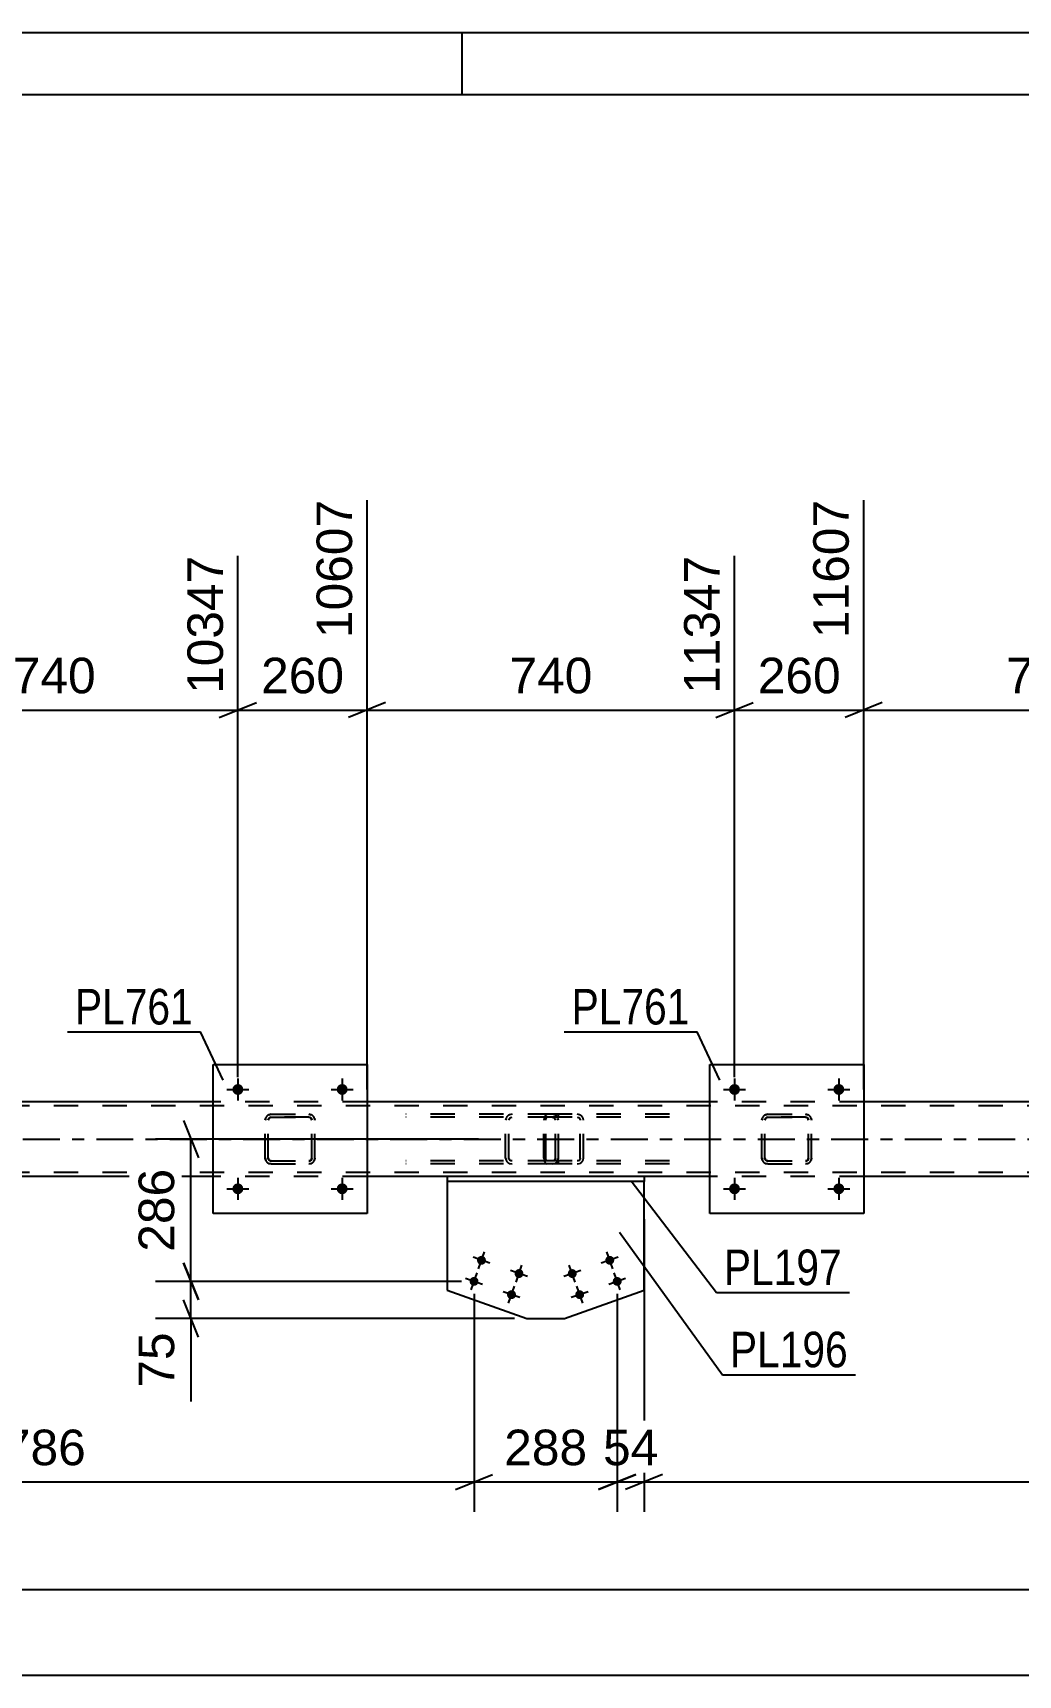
# Model space of a CAD drawing. Header units: millimetres. Extents: x 0 to 1189, y 0 to 841.
# Drawn here: x 524.4 to 603.8, y 708.7 to 841 of the extents above; entities that cross this region are included whole.
import ezdxf

# ---------------------------------------------------------------- set-up
doc = ezdxf.new("R2010")
doc.units = ezdxf.units.MM
doc.linetypes.add('DXK_LINE_DOT2', pattern=[3.9198, 1.9599, -1.9599])
doc.linetypes.add('DXK_LINE_DOT3', pattern=[5.9187, 2.979, -0.9799, 0.9799, -0.9799])
doc.styles.add('Arial', font='ARIAL.TTF', dxfattribs={"height": 0.2})
doc.styles.add('Arial Narrow', font='ARIALN.TTF', dxfattribs={"height": 0.2})

# ---------------------------------------------------------------- blocks, each defined once
blk = doc.blocks.new('Unknown-203770571-1117')
at = {"color": 5, "linetype": 'Continuous'}
for p, q in [((1189, 841), (0, 841)), ((559, 836), (559, 841)), ((1184, 836), (5, 836))]:
    blk.add_line(p, q, dxfattribs=at)
blk = doc.blocks.new('Part-203770571-5180 - 5147')
at = {"color": 7, "linetype": 'DXK_LINE_DOT2'}
for p, q in [((566.24, 753.87), (554.46, 753.87)), ((566.24, 753.63), (554.46, 753.63)), ((562.53, 753.57), (562.49, 753.39)), ((562.49, 750.35), (562.49, 753.39)), ((562.75, 753.39), (562.77, 753.48)), ((562.75, 750.35), (562.75, 753.39)), ((562.77, 753.48), (562.82, 753.56)), ((563.01, 753.87), (562.81, 753.83)), ((562.82, 753.56), (562.91, 753.61)), ((562.91, 753.61), (563.01, 753.63)), ((566.44, 753.83), (566.24, 753.87)), ((566.24, 753.63), (566.34, 753.61)), ((566.34, 753.61), (566.42, 753.56)), ((566.42, 753.56), (566.48, 753.48)), ((566.48, 753.48), (566.5, 753.39)), ((566.5, 750.35), (566.5, 753.39)), ((566.75, 753.39), (566.71, 753.57)), ((566.75, 750.35), (566.75, 753.39)), ((562.49, 750.35), (562.53, 750.17)), ((562.77, 750.26), (562.75, 750.35)), ((562.82, 750.18), (562.77, 750.26)), ((566.48, 750.26), (566.42, 750.18)), ((566.5, 750.35), (566.48, 750.26)), ((566.71, 750.17), (566.75, 750.35)), ((566.24, 750.11), (554.46, 750.11)), ((566.24, 749.87), (554.46, 749.87)), ((562.81, 749.91), (563.01, 749.87)), ((562.91, 750.13), (562.82, 750.18)), ((563.01, 750.11), (562.91, 750.13)), ((566.34, 750.13), (566.24, 750.11)), ((566.24, 749.87), (566.44, 749.91)), ((566.42, 750.18), (566.34, 750.13))]:
    blk.add_line(p, q, dxfattribs=at)
for centre, start, end in [((562.99, 753.37), 110.7583, 155.68), ((566.26, 753.37), 24.32, 69.2417), ((562.99, 750.37), 204.32, 249.2417), ((566.26, 750.37), 290.7583, 335.68)]:
    blk.add_arc(centre, 0.496, start, end, dxfattribs=at)
blk = doc.blocks.new('Part-203770571-5266 - 5147')
at = {"color": 7, "linetype": 'DXK_LINE_DOT2'}
for p, q in [((583.13, 753.39), (583.17, 753.57)), ((583.17, 753.57), (583.13, 753.39)), ((583.13, 750.35), (583.13, 753.39)), ((583.37, 753.39), (583.39, 753.48)), ((583.39, 753.48), (583.37, 753.39)), ((583.37, 750.35), (583.37, 753.39)), ((583.39, 753.48), (583.44, 753.56)), ((583.44, 753.56), (583.39, 753.48)), ((583.43, 753.83), (583.61, 753.87)), ((583.61, 753.87), (583.43, 753.83)), ((583.44, 753.56), (583.52, 753.61)), ((583.52, 753.61), (583.44, 753.56)), ((583.52, 753.61), (583.61, 753.63)), ((583.61, 753.63), (583.52, 753.61)), ((583.61, 753.87), (586.65, 753.87)), ((583.61, 753.87), (583.61, 753.87)), ((583.61, 753.87), (586.65, 753.87)), ((583.61, 753.63), (586.65, 753.63)), ((583.61, 753.63), (583.61, 753.63)), ((586.65, 753.63), (583.61, 753.63)), ((586.65, 753.87), (586.65, 753.87)), ((586.65, 753.87), (586.84, 753.83)), ((586.84, 753.83), (586.65, 753.87)), ((586.65, 753.63), (586.65, 753.63)), ((586.65, 753.63), (586.74, 753.61)), ((586.74, 753.61), (586.65, 753.63)), ((586.74, 753.61), (586.82, 753.56)), ((586.82, 753.56), (586.74, 753.61)), ((586.82, 753.56), (586.87, 753.48)), ((586.87, 753.48), (586.82, 753.56)), ((586.87, 753.48), (586.89, 753.39)), ((586.89, 753.39), (586.87, 753.48)), ((586.89, 750.35), (586.89, 753.39)), ((587.1, 753.57), (587.13, 753.39)), ((587.13, 753.39), (587.1, 753.57)), ((587.13, 750.35), (587.13, 753.39)), ((583.17, 750.17), (583.13, 750.35)), ((583.13, 750.35), (583.17, 750.16)), ((583.39, 750.26), (583.37, 750.35)), ((583.37, 750.35), (583.39, 750.26)), ((583.44, 750.18), (583.39, 750.26)), ((583.39, 750.26), (583.44, 750.18)), ((586.87, 750.26), (586.82, 750.18)), ((586.82, 750.18), (586.87, 750.26)), ((586.89, 750.35), (586.87, 750.26)), ((586.87, 750.26), (586.89, 750.35)), ((587.13, 750.35), (587.1, 750.17)), ((587.1, 750.16), (587.13, 750.35)), ((583.61, 749.87), (583.43, 749.91)), ((583.43, 749.9), (583.61, 749.87)), ((583.52, 750.13), (583.44, 750.18)), ((583.44, 750.18), (583.52, 750.13)), ((583.61, 750.11), (583.52, 750.13)), ((583.52, 750.13), (583.61, 750.11)), ((583.61, 750.11), (586.65, 750.11)), ((583.61, 750.11), (583.61, 750.11)), ((583.61, 750.11), (586.65, 750.11)), ((583.61, 749.87), (586.65, 749.87)), ((583.61, 749.87), (583.61, 749.87)), ((583.61, 749.87), (586.65, 749.87)), ((586.74, 750.13), (586.65, 750.11)), ((586.65, 750.11), (586.74, 750.13)), ((586.65, 750.11), (586.65, 750.11)), ((586.84, 749.91), (586.65, 749.87)), ((586.65, 749.87), (586.84, 749.9)), ((586.65, 749.87), (586.65, 749.87)), ((586.82, 750.18), (586.74, 750.13)), ((586.74, 750.13), (586.82, 750.18))]:
    blk.add_line(p, q, dxfattribs=at)
at = {"color": 7, "linetype": 'DXK_LINE_DOT3'}
blk.add_line((585.13, 751.87), (585.13, 751.87), dxfattribs=at)
at = {"color": 7, "linetype": 'DXK_LINE_DOT2'}
for centre, start, end in [((583.61, 753.39), 112.5, 157.5), ((583.61, 753.39), 112.5, 157.5), ((586.65, 753.39), 22.5, 67.5), ((586.65, 753.39), 22.5, 67.5), ((583.61, 750.35), 202.5, 247.5), ((583.61, 750.35), 202.5, 247.5), ((586.65, 750.35), 292.5, 337.5), ((586.65, 750.35), 292.5, 337.5)]:
    blk.add_arc(centre, 0.48, start, end, dxfattribs=at)
blk = doc.blocks.new('Part-203770571-5271 - 5147')
at = {"color": 2, "linetype": 'Continuous'}
for p, q in [((538.93, 745.87), (538.93, 757.87)), ((538.93, 757.87), (551.33, 757.87)), ((551.33, 757.87), (551.33, 745.87)), ((551.33, 745.87), (538.93, 745.87))]:
    blk.add_line(p, q, dxfattribs=at)
blk = doc.blocks.new('Part-203770571-5272 - 5147')
at = {"color": 7, "linetype": 'DXK_LINE_DOT2'}
for p, q in [((543.13, 753.39), (543.17, 753.57)), ((543.17, 753.57), (543.13, 753.39)), ((543.13, 750.35), (543.13, 753.39)), ((543.37, 753.39), (543.39, 753.48)), ((543.39, 753.48), (543.37, 753.39)), ((543.37, 750.35), (543.37, 753.39)), ((543.39, 753.48), (543.44, 753.56)), ((543.44, 753.56), (543.39, 753.48)), ((543.43, 753.83), (543.61, 753.87)), ((543.61, 753.87), (543.43, 753.83)), ((543.44, 753.56), (543.52, 753.61)), ((543.52, 753.61), (543.44, 753.56)), ((543.52, 753.61), (543.61, 753.63)), ((543.61, 753.63), (543.52, 753.61)), ((543.61, 753.87), (546.65, 753.87)), ((543.61, 753.87), (543.61, 753.87)), ((543.61, 753.87), (546.65, 753.87)), ((543.61, 753.63), (546.65, 753.63)), ((543.61, 753.63), (543.61, 753.63)), ((546.65, 753.63), (543.61, 753.63)), ((546.65, 753.87), (546.65, 753.87)), ((546.65, 753.87), (546.84, 753.83)), ((546.84, 753.83), (546.65, 753.87)), ((546.65, 753.63), (546.65, 753.63)), ((546.65, 753.63), (546.74, 753.61)), ((546.74, 753.61), (546.65, 753.63)), ((546.74, 753.61), (546.82, 753.56)), ((546.82, 753.56), (546.74, 753.61)), ((546.82, 753.56), (546.87, 753.48)), ((546.87, 753.48), (546.82, 753.56)), ((546.87, 753.48), (546.89, 753.39)), ((546.89, 753.39), (546.87, 753.48)), ((546.89, 750.35), (546.89, 753.39)), ((547.1, 753.57), (547.13, 753.39)), ((547.13, 753.39), (547.1, 753.57)), ((547.13, 750.35), (547.13, 753.39)), ((543.17, 750.17), (543.13, 750.35)), ((543.13, 750.35), (543.17, 750.16)), ((543.39, 750.26), (543.37, 750.35)), ((543.37, 750.35), (543.39, 750.26)), ((543.44, 750.18), (543.39, 750.26)), ((543.39, 750.26), (543.44, 750.18)), ((546.87, 750.26), (546.82, 750.18)), ((546.82, 750.18), (546.87, 750.26)), ((546.89, 750.35), (546.87, 750.26)), ((546.87, 750.26), (546.89, 750.35)), ((547.13, 750.35), (547.1, 750.17)), ((547.1, 750.16), (547.13, 750.35)), ((543.61, 749.87), (543.43, 749.91)), ((543.43, 749.9), (543.61, 749.87)), ((543.52, 750.13), (543.44, 750.18)), ((543.44, 750.18), (543.52, 750.13)), ((543.61, 750.11), (543.52, 750.13)), ((543.52, 750.13), (543.61, 750.11)), ((543.61, 750.11), (546.65, 750.11)), ((543.61, 750.11), (543.61, 750.11)), ((543.61, 750.11), (546.65, 750.11)), ((543.61, 749.87), (546.65, 749.87)), ((543.61, 749.87), (543.61, 749.87)), ((543.61, 749.87), (546.65, 749.87)), ((546.74, 750.13), (546.65, 750.11)), ((546.65, 750.11), (546.74, 750.13)), ((546.65, 750.11), (546.65, 750.11)), ((546.84, 749.91), (546.65, 749.87)), ((546.65, 749.87), (546.84, 749.9)), ((546.65, 749.87), (546.65, 749.87)), ((546.82, 750.18), (546.74, 750.13)), ((546.74, 750.13), (546.82, 750.18))]:
    blk.add_line(p, q, dxfattribs=at)
at = {"color": 7, "linetype": 'DXK_LINE_DOT3'}
blk.add_line((545.13, 751.87), (545.13, 751.87), dxfattribs=at)
at = {"color": 7, "linetype": 'DXK_LINE_DOT2'}
for centre, start, end in [((543.61, 753.39), 112.5, 157.5), ((543.61, 753.39), 112.5, 157.5), ((546.65, 753.39), 22.5, 67.5), ((546.65, 753.39), 22.5, 67.5), ((543.61, 750.35), 202.5, 247.5), ((543.61, 750.35), 202.5, 247.5), ((546.65, 750.35), 292.5, 337.5), ((546.65, 750.35), 292.5, 337.5)]:
    blk.add_arc(centre, 0.48, start, end, dxfattribs=at)
blk = doc.blocks.new('Part-203770571-5478 - 5147')
at = {"color": 2, "linetype": 'Continuous'}
for p, q in [((557.79, 748.47), (557.79, 739.69)), ((573.64, 739.69), (573.64, 748.47)), ((557.79, 739.69), (564.2, 737.42)), ((567.23, 737.42), (573.64, 739.69)), ((564.2, 737.42), (567.23, 737.42))]:
    blk.add_line(p, q, dxfattribs=at)
at = {"color": 7, "linetype": 'DXK_LINE_DOT2'}
blk.add_line((573.64, 748.47), (557.79, 748.47), dxfattribs=at)
blk = doc.blocks.new('Part-203770571-5357 - 5147')
at = {"color": 2, "linetype": 'Continuous'}
for p, q in [((578.93, 745.87), (578.93, 757.87)), ((578.93, 757.87), (591.33, 757.87)), ((591.33, 757.87), (591.33, 745.87)), ((591.33, 745.87), (578.93, 745.87))]:
    blk.add_line(p, q, dxfattribs=at)
blk = doc.blocks.new('Part-203770571-5363 - 5147')
at = {"color": 7, "linetype": 'DXK_LINE_DOT2'}
for p, q in [((565.61, 753.57), (565.58, 753.39)), ((565.58, 750.35), (565.58, 753.39)), ((565.66, 753.73), (565.61, 753.57)), ((565.75, 753.83), (565.66, 753.73)), ((565.72, 753.39), (565.73, 753.48)), ((565.72, 750.35), (565.72, 753.39)), ((565.73, 753.48), (565.76, 753.56)), ((565.85, 753.87), (565.75, 753.83)), ((565.76, 753.56), (565.8, 753.61)), ((565.8, 753.61), (565.85, 753.63)), ((575.7, 753.87), (565.85, 753.87)), ((575.7, 753.63), (565.85, 753.63)), ((566.75, 753.63), (566.75, 753.87)), ((568.45, 753.83), (568.26, 753.87)), ((568.26, 753.63), (568.36, 753.61)), ((568.36, 753.61), (568.44, 753.56)), ((568.44, 753.56), (568.49, 753.48)), ((568.49, 753.48), (568.51, 753.39)), ((568.51, 750.35), (568.51, 753.39)), ((568.76, 753.39), (568.73, 753.57)), ((568.76, 750.35), (568.76, 753.39)), ((565.58, 750.35), (565.61, 750.17)), ((565.73, 750.26), (565.72, 750.35)), ((565.76, 750.18), (565.73, 750.26)), ((568.49, 750.26), (568.44, 750.18)), ((568.51, 750.35), (568.49, 750.26)), ((568.73, 750.17), (568.76, 750.35)), ((565.61, 750.17), (565.66, 750.01)), ((565.66, 750.01), (565.75, 749.91)), ((565.75, 749.91), (565.85, 749.87)), ((565.8, 750.13), (565.76, 750.18)), ((565.85, 750.11), (565.8, 750.13)), ((575.7, 750.11), (565.85, 750.11)), ((575.7, 749.87), (565.85, 749.87)), ((566.75, 749.87), (566.75, 750.11)), ((568.36, 750.13), (568.26, 750.11)), ((568.26, 749.87), (568.45, 749.91)), ((568.44, 750.18), (568.36, 750.13))]:
    blk.add_line(p, q, dxfattribs=at)
for centre, start, end in [((568.28, 753.37), 23.8951, 68.8487), ((568.28, 750.37), 291.1513, 336.1049)]:
    blk.add_arc(centre, 0.492, start, end, dxfattribs=at)
blk = doc.blocks.new('Bolt-203770571-5370 - 5147')
at = {"linetype": 'Continuous'}
for points in [[(541.37, 755.87, -1), (540.49, 755.87, -1)], [(549.77, 755.87, -1), (548.89, 755.87, -1)]]:
    blk.add_hatch(color=1, dxfattribs=at).paths.add_polyline_path(points)
at = {"color": 1, "linetype": 'Continuous'}
for p, q in [((540.05, 755.87), (541.81, 755.87)), ((540.93, 756.75), (540.93, 754.99)), ((548.45, 755.87), (550.21, 755.87)), ((549.33, 756.75), (549.33, 754.99))]:
    blk.add_line(p, q, dxfattribs=at)
blk = doc.blocks.new('Bolt-203770571-5371 - 5147')
at = {"linetype": 'Continuous'}
for points in [[(581.37, 747.87, -1), (580.49, 747.87, -1)], [(589.77, 747.87, -1), (588.89, 747.87, -1)]]:
    blk.add_hatch(color=1, dxfattribs=at).paths.add_polyline_path(points)
at = {"color": 1, "linetype": 'Continuous'}
for p, q in [((580.05, 747.87), (581.81, 747.87)), ((580.93, 748.75), (580.93, 746.99)), ((588.45, 747.87), (590.21, 747.87)), ((589.33, 748.75), (589.33, 746.99))]:
    blk.add_line(p, q, dxfattribs=at)
blk = doc.blocks.new('Bolt-203770571-5372 - 5147')
at = {"linetype": 'Continuous'}
for points in [[(581.37, 755.87, -1), (580.49, 755.87, -1)], [(589.77, 755.87, -1), (588.89, 755.87, -1)]]:
    blk.add_hatch(color=1, dxfattribs=at).paths.add_polyline_path(points)
at = {"color": 1, "linetype": 'Continuous'}
for p, q in [((580.05, 755.87), (581.81, 755.87)), ((580.93, 756.75), (580.93, 754.99)), ((588.45, 755.87), (590.21, 755.87)), ((589.33, 756.75), (589.33, 754.99))]:
    blk.add_line(p, q, dxfattribs=at)
blk = doc.blocks.new('Bolt-203770571-5393 - 5147')
at = {"linetype": 'Continuous'}
for points in [[(541.37, 747.87, -1), (540.49, 747.87, -1)], [(549.77, 747.87, -1), (548.89, 747.87, -1)]]:
    blk.add_hatch(color=1, dxfattribs=at).paths.add_polyline_path(points)
at = {"color": 1, "linetype": 'Continuous'}
for p, q in [((540.05, 747.87), (541.81, 747.87)), ((540.93, 748.75), (540.93, 746.99)), ((548.45, 747.87), (550.21, 747.87)), ((549.33, 748.75), (549.33, 746.99))]:
    blk.add_line(p, q, dxfattribs=at)
blk = doc.blocks.new('Part-203770571-5416 - 5147')
at = {"color": 7, "linetype": 'DXK_LINE_DOT2'}
for p, q in [((759.33, 754.55), (127.06, 754.55)), ((551.33, 754.87), (538.93, 754.87)), ((591.33, 754.87), (578.93, 754.87)), ((759.33, 749.19), (127.06, 749.19)), ((551.33, 748.87), (538.93, 748.87)), ((573.64, 748.87), (557.79, 748.87)), ((591.33, 748.87), (578.93, 748.87))]:
    blk.add_line(p, q, dxfattribs=at)
at = {"color": 2, "linetype": 'Continuous'}
for p, q in [((538.93, 754.87), (511.33, 754.87)), ((578.93, 754.87), (551.33, 754.87)), ((618.93, 754.87), (591.33, 754.87)), ((538.93, 748.87), (511.33, 748.87)), ((557.79, 748.87), (551.33, 748.87)), ((578.93, 748.87), (573.64, 748.87)), ((618.93, 748.87), (591.33, 748.87))]:
    blk.add_line(p, q, dxfattribs=at)
at = {"color": 7, "linetype": 'DXK_LINE_DOT3'}
blk.add_line((127.06, 751.87), (759.33, 751.87), dxfattribs=at)
blk = doc.blocks.new('Part-203770571-5483 - 5147')
at = {"color": 2, "linetype": 'Continuous'}
for p, q in [((573.64, 748.87), (557.79, 748.87)), ((557.79, 748.87), (557.79, 748.47)), ((573.64, 748.47), (557.79, 748.47)), ((573.64, 748.87), (573.64, 748.47))]:
    blk.add_line(p, q, dxfattribs=at)
blk = doc.blocks.new('Bolt-203770571-5484 - 5147')
at = {"linetype": 'Continuous'}
for points in [[(560.21, 742.23, -1), (560.89, 741.99, -1)], [(563.23, 741.16, -1), (563.91, 740.92, -1)], [(559.61, 740.53, -1), (560.29, 740.29, -1)], [(562.63, 739.46, -1), (563.31, 739.22, -1)]]:
    blk.add_hatch(color=1, dxfattribs=at).paths.add_polyline_path(points)
at = {"color": 1, "linetype": 'Continuous'}
for p, q in [((561.23, 741.87), (559.88, 742.35)), ((560.31, 741.43), (560.79, 742.78)), ((559.71, 739.73), (560.19, 741.09)), ((564.25, 740.8), (562.89, 741.28)), ((563.33, 740.36), (563.81, 741.71)), ((560.63, 740.17), (559.27, 740.65)), ((562.73, 738.66), (563.21, 740.02)), ((563.65, 739.1), (562.29, 739.58))]:
    blk.add_line(p, q, dxfattribs=at)
blk = doc.blocks.new('Bolt-203770571-5485 - 5147')
at = {"linetype": 'Continuous'}
for points in [[(570.54, 741.99, -1), (571.22, 742.23, -1)], [(567.52, 740.92, -1), (568.2, 741.16, -1)], [(568.12, 739.22, -1), (568.8, 739.46, -1)], [(571.14, 740.29, -1), (571.82, 740.53, -1)]]:
    blk.add_hatch(color=1, dxfattribs=at).paths.add_polyline_path(points)
at = {"color": 1, "linetype": 'Continuous'}
for p, q in [((571.55, 742.35), (570.2, 741.87)), ((571.12, 741.43), (570.64, 742.78)), ((568.54, 741.28), (567.18, 740.8)), ((568.1, 740.36), (567.62, 741.71)), ((571.72, 739.73), (571.24, 741.09)), ((568.7, 738.66), (568.22, 740.02)), ((572.16, 740.65), (570.8, 740.17)), ((569.14, 739.58), (567.78, 739.1))]:
    blk.add_line(p, q, dxfattribs=at)
blk = doc.blocks.new('StraightDimension-203770571-5887 - 5147')
at = {"color": 7, "linetype": 'Continuous'}
blk.add_line((126.26, 715.58), (772.23, 715.58), dxfattribs=at)
blk = doc.blocks.new('StraightDimension-203770571-6618 - 5147')
at = {"color": 7, "linetype": 'Continuous'}
blk.add_line((127.06, 708.68), (771.43, 708.68), dxfattribs=at)
blk = doc.blocks.new('StraightDimension-203770571-22068 - 5147')
at = {"color": 7, "linetype": 'Continuous'}
for p, q in [((591.33, 755.87), (591.33, 803.36)), ((620.93, 756.87), (620.93, 798.86)), ((592.83, 787.04), (589.83, 785.84)), ((591.33, 786.44), (620.93, 786.44)), ((619.43, 785.84), (622.43, 787.04))]:
    blk.add_line(p, q, dxfattribs=at)
at = {"color": 0}
blk.add_wipeout([(610.07, 787.19), (610.07, 791.39), (602.2, 791.39), (602.2, 787.19)], dxfattribs=at)
at = {"color": 3, "style": 'Arial'}
blk.add_text('740', height=2.865, dxfattribs=at).set_placement((602.8, 787.79))
at = {"color": 0, "linetype": 'Continuous'}
blk.add_wipeout([(620.33, 799.46), (616.13, 799.46), (616.13, 787.14), (620.33, 787.14)], dxfattribs=at)
at = {"color": 3, "linetype": 'Continuous', "style": 'Arial'}
blk.add_text('12347', height=2.865, rotation=90.0002, dxfattribs=at).set_placement((619.73, 787.74))
blk = doc.blocks.new('StraightDimension-203770571-22069 - 5147')
at = {"color": 7, "linetype": 'Continuous'}
for p, q in [((591.33, 755.87), (591.33, 803.36)), ((580.93, 756.87), (580.93, 798.86)), ((579.43, 785.84), (582.43, 787.04)), ((580.93, 786.44), (591.33, 786.44)), ((592.83, 787.04), (589.83, 785.84))]:
    blk.add_line(p, q, dxfattribs=at)
at = {"color": 0}
blk.add_wipeout([(590.07, 787.19), (590.07, 791.39), (582.2, 791.39), (582.2, 787.19)], dxfattribs=at)
at = {"color": 3, "style": 'Arial'}
blk.add_text('260', height=2.865, dxfattribs=at).set_placement((582.8, 787.79))
at = {"color": 0, "linetype": 'Continuous'}
blk.add_wipeout([(590.73, 803.96), (586.53, 803.96), (586.53, 791.64), (590.73, 791.64)], dxfattribs=at)
at = {"color": 3, "linetype": 'Continuous', "style": 'Arial'}
blk.add_text('11607', height=2.865, rotation=90.0002, dxfattribs=at).set_placement((590.13, 792.24))
blk = doc.blocks.new('StraightDimension-203770571-22070 - 5147')
at = {"color": 7, "linetype": 'Continuous'}
for p, q in [((551.33, 755.87), (551.33, 803.36)), ((580.93, 756.87), (580.93, 798.86)), ((552.83, 787.04), (549.83, 785.84)), ((551.33, 786.44), (580.93, 786.44)), ((579.43, 785.84), (582.43, 787.04))]:
    blk.add_line(p, q, dxfattribs=at)
at = {"color": 0}
blk.add_wipeout([(570.07, 787.19), (570.07, 791.39), (562.2, 791.39), (562.2, 787.19)], dxfattribs=at)
at = {"color": 3, "style": 'Arial'}
blk.add_text('740', height=2.865, dxfattribs=at).set_placement((562.8, 787.79))
at = {"color": 0, "linetype": 'Continuous'}
blk.add_wipeout([(580.33, 799.46), (576.13, 799.46), (576.13, 787.14), (580.33, 787.14)], dxfattribs=at)
at = {"color": 3, "linetype": 'Continuous', "style": 'Arial'}
blk.add_text('11347', height=2.865, rotation=90.0002, dxfattribs=at).set_placement((579.73, 787.74))
blk = doc.blocks.new('StraightDimension-203770571-22071 - 5147')
at = {"color": 7, "linetype": 'Continuous'}
for p, q in [((551.33, 755.87), (551.33, 803.36)), ((540.93, 756.87), (540.93, 798.86)), ((539.43, 785.84), (542.43, 787.04)), ((540.93, 786.44), (551.33, 786.44)), ((552.83, 787.04), (549.83, 785.84))]:
    blk.add_line(p, q, dxfattribs=at)
at = {"color": 0}
blk.add_wipeout([(550.07, 787.19), (550.07, 791.39), (542.2, 791.39), (542.2, 787.19)], dxfattribs=at)
at = {"color": 3, "style": 'Arial'}
blk.add_text('260', height=2.865, dxfattribs=at).set_placement((542.8, 787.79))
at = {"color": 0, "linetype": 'Continuous'}
blk.add_wipeout([(550.73, 803.96), (546.53, 803.96), (546.53, 791.64), (550.73, 791.64)], dxfattribs=at)
at = {"color": 3, "linetype": 'Continuous', "style": 'Arial'}
blk.add_text('10607', height=2.865, rotation=90.0002, dxfattribs=at).set_placement((550.13, 792.24))
blk = doc.blocks.new('StraightDimension-203770571-22072 - 5147')
at = {"color": 7, "linetype": 'Continuous'}
for p, q in [((511.33, 755.87), (511.33, 801.14)), ((540.93, 756.87), (540.93, 798.86)), ((512.83, 787.04), (509.83, 785.84)), ((511.33, 786.44), (540.93, 786.44)), ((539.43, 785.84), (542.43, 787.04))]:
    blk.add_line(p, q, dxfattribs=at)
at = {"color": 0}
blk.add_wipeout([(530.07, 787.19), (530.07, 791.39), (522.2, 791.39), (522.2, 787.19)], dxfattribs=at)
at = {"color": 3, "style": 'Arial'}
blk.add_text('740', height=2.865, dxfattribs=at).set_placement((522.8, 787.79))
at = {"color": 0, "linetype": 'Continuous'}
blk.add_wipeout([(540.33, 799.46), (536.13, 799.46), (536.13, 787.14), (540.33, 787.14)], dxfattribs=at)
at = {"color": 3, "linetype": 'Continuous', "style": 'Arial'}
blk.add_text('10347', height=2.865, rotation=90.0002, dxfattribs=at).set_placement((539.73, 787.74))
blk = doc.blocks.new('StraightDimension-203770571-39114 - 5147')
at = {"color": 7, "linetype": 'Continuous'}
for p, q in [((573.64, 745.43), (573.64, 721.85)), ((645.09, 739.41), (645.09, 721.85)), ((575.14, 724.85), (572.14, 723.65)), ((573.64, 724.25), (645.09, 724.25)), ((643.59, 723.65), (646.59, 724.85))]:
    blk.add_line(p, q, dxfattribs=at)
at = {"color": 0}
blk.add_wipeout([(614.41, 725), (614.41, 729.2), (604.32, 729.2), (604.32, 725)], dxfattribs=at)
at = {"color": 3, "style": 'Arial'}
blk.add_text('1786', height=2.865, dxfattribs=at).set_placement((604.92, 725.6))
blk = doc.blocks.new('StraightDimension-203770571-39761 - 5147')
at = {"color": 7, "linetype": 'Continuous'}
for p, q in [((536.55, 753.37), (537.75, 750.37)), ((560.32, 751.87), (534.3, 751.87)), ((537.15, 740.41), (537.15, 751.87)), ((537.75, 738.91), (536.55, 741.91)), ((558.95, 740.41), (534.3, 740.41))]:
    blk.add_line(p, q, dxfattribs=at)
at = {"color": 0}
blk.add_wipeout([(536.4, 750.07), (532.2, 750.07), (532.2, 742.2), (536.4, 742.2)], dxfattribs=at)
at = {"color": 3, "style": 'Arial'}
blk.add_text('286', height=2.865, rotation=90.0002, dxfattribs=at).set_placement((535.8, 742.8))
blk = doc.blocks.new('StraightDimension-203770571-39115 - 5147')
at = {"color": 7, "linetype": 'Continuous'}
for p, q in [((573.64, 745.43), (573.64, 721.85)), ((571.48, 739.41), (571.48, 721.85)), ((569.98, 723.65), (572.98, 724.85)), ((571.48, 724.25), (573.64, 724.25)), ((575.14, 724.85), (572.14, 723.65))]:
    blk.add_line(p, q, dxfattribs=at)
at = {"color": 0}
blk.add_wipeout([(575.38, 725), (575.38, 729.2), (569.74, 729.2), (569.74, 725)], dxfattribs=at)
at = {"color": 3, "style": 'Arial'}
blk.add_text('54', height=2.865, dxfattribs=at).set_placement((570.34, 725.6))
blk = doc.blocks.new('StraightDimension-203770571-39116 - 5147')
at = {"color": 7, "linetype": 'Continuous'}
for p, q in [((559.95, 739.41), (559.95, 721.85)), ((571.48, 739.41), (571.48, 721.85)), ((558.45, 723.65), (561.45, 724.85)), ((559.95, 724.25), (571.48, 724.25)), ((572.98, 724.85), (569.98, 723.65))]:
    blk.add_line(p, q, dxfattribs=at)
at = {"color": 0}
blk.add_wipeout([(569.65, 725), (569.65, 729.2), (561.78, 729.2), (561.78, 725)], dxfattribs=at)
at = {"color": 3, "style": 'Arial'}
blk.add_text('288', height=2.865, dxfattribs=at).set_placement((562.38, 725.6))
blk = doc.blocks.new('StraightDimension-203770571-39117 - 5147')
at = {"color": 7, "linetype": 'Continuous'}
for p, q in [((488.51, 746.04), (488.51, 721.85)), ((559.95, 739.41), (559.95, 721.85)), ((490.01, 724.85), (487.01, 723.65)), ((488.51, 724.25), (559.95, 724.25)), ((558.45, 723.65), (561.45, 724.85))]:
    blk.add_line(p, q, dxfattribs=at)
at = {"color": 0}
blk.add_wipeout([(529.28, 725), (529.28, 729.2), (519.18, 729.2), (519.18, 725)], dxfattribs=at)
at = {"color": 3, "style": 'Arial'}
blk.add_text('1786', height=2.865, dxfattribs=at).set_placement((519.78, 725.6))
blk = doc.blocks.new('StraightDimension-203770571-39762 - 5147')
at = {"color": 7, "linetype": 'Continuous'}
for p, q in [((536.55, 741.91), (537.75, 738.91)), ((558.95, 740.41), (534.3, 740.41)), ((537.15, 737.42), (537.15, 740.41)), ((537.75, 735.92), (536.55, 738.92)), ((563.2, 737.42), (534.3, 737.42)), ((537.15, 737.42), (537.15, 730.72)), ((537.15, 737.42), (537.15, 730.72))]:
    blk.add_line(p, q, dxfattribs=at)
at = {"color": 0}
blk.add_wipeout([(536.4, 736.89), (532.2, 736.89), (532.2, 731.25), (536.4, 731.25)], dxfattribs=at)
at = {"color": 3, "style": 'Arial'}
blk.add_text('75', height=2.865, rotation=90.0002, dxfattribs=at).set_placement((535.8, 731.85))
blk = doc.blocks.new('Mark-203770571-5267 - 5147')
at = {"color": 0}
blk.add_wipeout([(537.32, 761.11), (537.32, 764.11), (527.81, 764.11), (527.81, 761.11)], dxfattribs=at)
blk.add_wipeout([(537.32, 761.11), (537.32, 764.11), (527.81, 764.11), (527.81, 761.11)], dxfattribs=at)
at = {"color": 30, "linetype": 'Continuous'}
for p in [(527.21, 760.51), (539.74, 756.61)]:
    blk.add_line(p, (537.92, 760.51), dxfattribs=at)
at = {"color": 3, "style": 'Arial Narrow'}
blk.add_text('PL761', height=2.863, dxfattribs=at).set_placement((527.81, 761.11))
blk = doc.blocks.new('Mark-203770571-5353 - 5147')
at = {"color": 0}
blk.add_wipeout([(577.32, 761.11), (577.32, 764.11), (567.81, 764.11), (567.81, 761.11)], dxfattribs=at)
blk.add_wipeout([(577.32, 761.11), (577.32, 764.11), (567.81, 764.11), (567.81, 761.11)], dxfattribs=at)
at = {"color": 30, "linetype": 'Continuous'}
for p in [(567.21, 760.51), (579.74, 756.61)]:
    blk.add_line(p, (577.92, 760.51), dxfattribs=at)
at = {"color": 3, "style": 'Arial Narrow'}
blk.add_text('PL761', height=2.863, dxfattribs=at).set_placement((567.81, 761.11))
blk = doc.blocks.new('Mark-203770571-5479 - 5147')
at = {"color": 0}
blk.add_wipeout([(589.58, 740.11), (589.58, 743.11), (580.07, 743.11), (580.07, 740.11)], dxfattribs=at)
blk.add_wipeout([(589.58, 740.11), (589.58, 743.11), (580.07, 743.11), (580.07, 740.11)], dxfattribs=at)
at = {"color": 30, "linetype": 'Continuous'}
for p, q in [((572.61, 748.51), (579.47, 739.51)), ((579.47, 739.51), (590.18, 739.51))]:
    blk.add_line(p, q, dxfattribs=at)
at = {"color": 3, "style": 'Arial Narrow'}
blk.add_text('PL197', height=2.863, dxfattribs=at).set_placement((580.07, 740.11))
blk = doc.blocks.new('Mark-203770571-21242 - 5147')
at = {"color": 0}
blk.add_wipeout([(590.06, 733.49), (590.06, 736.49), (580.56, 736.49), (580.56, 733.49)], dxfattribs=at)
blk.add_wipeout([(590.06, 733.49), (590.06, 736.49), (580.56, 736.49), (580.56, 733.49)], dxfattribs=at)
at = {"color": 30, "linetype": 'Continuous'}
for p, q in [((571.67, 744.38), (579.96, 732.89)), ((579.96, 732.89), (590.66, 732.89))]:
    blk.add_line(p, q, dxfattribs=at)
at = {"color": 3, "style": 'Arial Narrow'}
blk.add_text('PL196', height=2.863, dxfattribs=at).set_placement((580.56, 733.49))

msp = doc.modelspace()

# ---------------------------------------------------------------- block references
for name in ['Unknown-203770571-1117', 'Part-203770571-5271 - 5147', 'Part-203770571-5357 - 5147', 'Bolt-203770571-5370 - 5147', 'Bolt-203770571-5372 - 5147', 'Part-203770571-5416 - 5147', 'Part-203770571-5272 - 5147', 'Part-203770571-5180 - 5147', 'Part-203770571-5363 - 5147', 'Part-203770571-5266 - 5147', 'Bolt-203770571-5393 - 5147', 'Part-203770571-5483 - 5147', 'Part-203770571-5478 - 5147', 'Bolt-203770571-5371 - 5147', 'Bolt-203770571-5484 - 5147', 'Bolt-203770571-5485 - 5147']:
    msp.add_blockref(name, (0, 0))

# ---------------------------------------------------------------- next in the draw order: block references
for name in ['StraightDimension-203770571-22068 - 5147', 'StraightDimension-203770571-5887 - 5147']:
    msp.add_blockref(name, (0, 0))

# ---------------------------------------------------------------- next in the draw order: block references
for name in ['StraightDimension-203770571-22069 - 5147', 'StraightDimension-203770571-6618 - 5147']:
    msp.add_blockref(name, (0, 0))

# ---------------------------------------------------------------- next in the draw order: block references
for name in ['StraightDimension-203770571-22070 - 5147', 'StraightDimension-203770571-39761 - 5147', 'StraightDimension-203770571-39114 - 5147']:
    msp.add_blockref(name, (0, 0))

# ---------------------------------------------------------------- next in the draw order: block references
for name in ['StraightDimension-203770571-22071 - 5147', 'Mark-203770571-5353 - 5147', 'StraightDimension-203770571-39115 - 5147']:
    msp.add_blockref(name, (0, 0))

# ---------------------------------------------------------------- next in the draw order: block references
for name in ['StraightDimension-203770571-22072 - 5147', 'StraightDimension-203770571-39116 - 5147']:
    msp.add_blockref(name, (0, 0))

# ---------------------------------------------------------------- next in the draw order: block references
for name in ['Mark-203770571-5267 - 5147', 'Mark-203770571-5479 - 5147', 'StraightDimension-203770571-39117 - 5147']:
    msp.add_blockref(name, (0, 0))

# ---------------------------------------------------------------- next in the draw order: block references
for name in ['Mark-203770571-21242 - 5147', 'StraightDimension-203770571-39762 - 5147']:
    msp.add_blockref(name, (0, 0))

doc.saveas('drawing.dxf')
